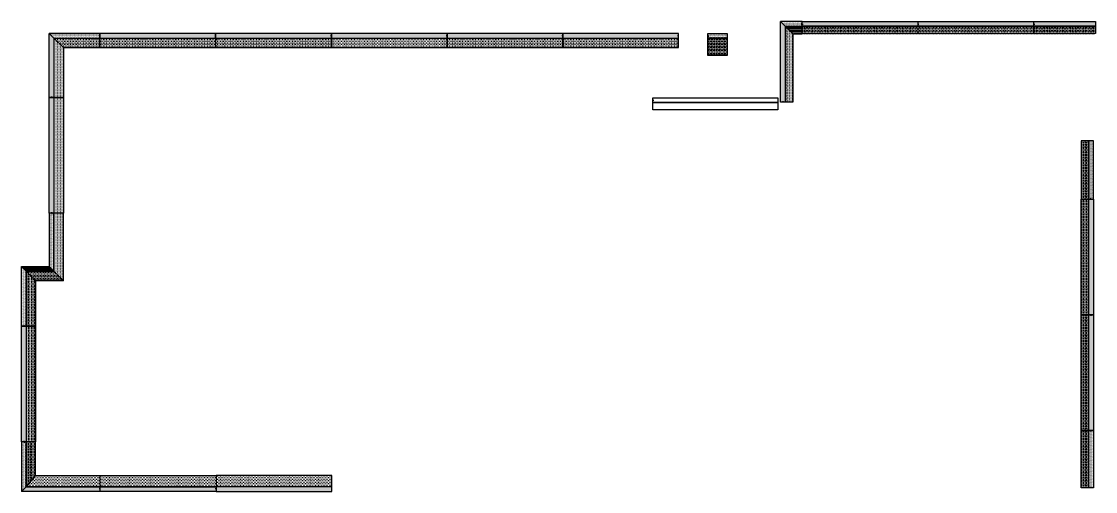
# Model space of a CAD drawing. Header units: millimetres. Extents: x 663313 to 1226001, y 1431724 to 1620898.
# Drawn here: x 685025 to 712865, y 1468232 to 1480417 of the extents above; entities that cross this region are included whole.
import ezdxf

# ---------------------------------------------------------------- set-up
doc = ezdxf.new("R2010")
doc.units = ezdxf.units.MM
doc.layers.get('Defpoints').update_dxf_attribs({"color": 140})
for name, color, linetype in [('010 - ASPG_FLASHING_HATCH_', 251, 'Continuous'), ('010 - ASPG_FLASHING_MAIN_COLOR_2', 2, 'Continuous'), ('010 - ASPG_FLASHING_MAIN_COLOR_4', 4, 'Continuous'), ('010 - ASPG_FLASHING_SUB_COLOR_1', 1, 'Continuous'), ('010 - ASPG_FLASHING_WIPEOUT_', 250, 'Continuous')]:
    doc.layers.add(name, color=color, linetype=linetype)
pattern_1 = [(0, (0, 0), (7.9375, 15.875), [0, -15.875])]
pattern_2 = [(0, (0, 0), (19.84375, 39.6875), [0, -39.6875])]

# ---------------------------------------------------------------- blocks, each defined once
blk = doc.blocks.new('*U5625')
blk.add_wipeout([(0, -52), (3000, -52), (3000, -298), (0, -298)]).dxf.layer = '010 - ASPG_FLASHING_WIPEOUT_'
at = {"layer": '010 - ASPG_FLASHING_HATCH_'}
h = blk.add_hatch(dxfattribs=at)
h.set_pattern_fill('DOTS', color=256, scale=0.5)
h.set_pattern_definition(pattern_2)
h.paths.add_polyline_path([(0, -52), (3000, -52), (3000, -298), (0, -298)])
at = {"layer": '010 - ASPG_FLASHING_MAIN_COLOR_2'}
blk.add_lwpolyline([(0, -52), (3000, -52), (3000, -298), (0, -298)], close=True, dxfattribs=at)
blk.add_wipeout([(0, 69.3), (3000, 69.3), (3000, -52), (0, -52)]).dxf.layer = '010 - ASPG_FLASHING_WIPEOUT_'
at = {"layer": '010 - ASPG_FLASHING_HATCH_'}
h = blk.add_hatch(dxfattribs=at)
h.set_pattern_fill('DOTS', color=256, scale=0.2)
h.set_pattern_definition(pattern_1)
h.paths.add_polyline_path([(0, 69.3), (3000, 69.3), (3000, -52), (0, -52)])
at = {"layer": '010 - ASPG_FLASHING_MAIN_COLOR_4'}
blk.add_lwpolyline([(0, 69.3), (3000, 69.3), (3000, -52), (0, -52)], close=True, dxfattribs=at)
at = {"layer": 'Defpoints'}
blk.add_line((0, 2), (25, 2), dxfattribs=at)
blk.add_line((0, 2), (25, 2), dxfattribs=at)
blk = doc.blocks.new('010 - ASPG_FLASING_TYPE-1')
blk.add_wipeout([(0, -54), (500, -54), (500, -502), (0, -502)]).dxf.layer = '010 - ASPG_FLASHING_WIPEOUT_'
at = {"layer": '010 - ASPG_FLASHING_HATCH_'}
h = blk.add_hatch(dxfattribs=at)
h.set_pattern_fill('DOTS', color=256, scale=0.5)
h.set_pattern_definition(pattern_2)
h.paths.add_polyline_path([(0, -54), (500, -54), (500, -502), (0, -502)])
at = {"layer": '010 - ASPG_FLASHING_MAIN_COLOR_2'}
blk.add_lwpolyline([(0, -54), (500, -54), (500, -502), (0, -502)], close=True, dxfattribs=at)
blk.add_wipeout([(0, 67.3), (500, 67.3), (500, -54), (0, -54)]).dxf.layer = '010 - ASPG_FLASHING_WIPEOUT_'
at = {"layer": '010 - ASPG_FLASHING_HATCH_'}
h = blk.add_hatch(dxfattribs=at)
h.set_pattern_fill('DOTS', color=256, scale=0.2)
h.set_pattern_definition(pattern_1)
h.paths.add_polyline_path([(0, 67.3), (500, 67.3), (500, -54), (0, -54)])
at = {"layer": '010 - ASPG_FLASHING_MAIN_COLOR_4'}
blk.add_lwpolyline([(0, 67.3), (500, 67.3), (500, -54), (0, -54)], close=True, dxfattribs=at)
at = {"layer": 'Defpoints'}
for p, q in [((0, 2), (25, 2)), ((0, 0), (25, 0))]:
    blk.add_line(p, q, dxfattribs=at)
blk = doc.blocks.new('*U5638')
blk.add_wipeout([(0, -52), (1191, -52), (944, -298), (0, -298)]).dxf.layer = '010 - ASPG_FLASHING_WIPEOUT_'
at = {"layer": '010 - ASPG_FLASHING_HATCH_'}
h = blk.add_hatch(dxfattribs=at)
h.set_pattern_fill('DOTS', color=256, scale=0.5)
h.set_pattern_definition(pattern_2)
h.paths.add_polyline_path([(0, -52), (1191, -52), (944, -298), (0, -298)])
at = {"layer": '010 - ASPG_FLASHING_MAIN_COLOR_2'}
blk.add_lwpolyline([(0, -52), (1191, -52), (944, -298), (0, -298)], close=True, dxfattribs=at)
blk.add_wipeout([(0, 69), (1312, 69), (1191, -52), (0, -52)]).dxf.layer = '010 - ASPG_FLASHING_WIPEOUT_'
at = {"layer": '010 - ASPG_FLASHING_HATCH_'}
h = blk.add_hatch(dxfattribs=at)
h.set_pattern_fill('DOTS', color=256, scale=0.2)
h.set_pattern_definition(pattern_1)
h.paths.add_polyline_path([(0, 69), (1312, 69), (1191, -52), (0, -52)])
at = {"layer": '010 - ASPG_FLASHING_MAIN_COLOR_4'}
blk.add_lwpolyline([(0, 69), (1312, 69), (1191, -52), (0, -52)], close=True, dxfattribs=at)
at = {"layer": 'Defpoints'}
blk.add_line((0, 2), (25, 2), dxfattribs=at)
blk.add_line((0, 2), (25, 2), dxfattribs=at)
blk = doc.blocks.new('*U5637')
blk.add_wipeout([(0, -52), (1538, -52), (1292, -298), (0, -298)]).dxf.layer = '010 - ASPG_FLASHING_WIPEOUT_'
at = {"layer": '010 - ASPG_FLASHING_HATCH_'}
h = blk.add_hatch(dxfattribs=at)
h.set_pattern_fill('DOTS', color=256, scale=0.5)
h.set_pattern_definition(pattern_2)
h.paths.add_polyline_path([(0, -52), (1538, -52), (1292, -298), (0, -298)])
at = {"layer": '010 - ASPG_FLASHING_MAIN_COLOR_2'}
blk.add_lwpolyline([(0, -52), (1538, -52), (1292, -298), (0, -298)], close=True, dxfattribs=at)
blk.add_wipeout([(0, 69), (1659, 69), (1538, -52), (0, -52)]).dxf.layer = '010 - ASPG_FLASHING_WIPEOUT_'
at = {"layer": '010 - ASPG_FLASHING_HATCH_'}
h = blk.add_hatch(dxfattribs=at)
h.set_pattern_fill('DOTS', color=256, scale=0.2)
h.set_pattern_definition(pattern_1)
h.paths.add_polyline_path([(0, 69), (1659, 69), (1538, -52), (0, -52)])
at = {"layer": '010 - ASPG_FLASHING_MAIN_COLOR_4'}
blk.add_lwpolyline([(0, 69), (1659, 69), (1538, -52), (0, -52)], close=True, dxfattribs=at)
at = {"layer": 'Defpoints'}
blk.add_line((0, 2), (25, 2), dxfattribs=at)
blk.add_line((0, 2), (25, 2), dxfattribs=at)
blk = doc.blocks.new('*U5636')
blk.add_wipeout([(0, -52), (3000, -52), (3000, -298), (0, -298)]).dxf.layer = '010 - ASPG_FLASHING_WIPEOUT_'
at = {"layer": '010 - ASPG_FLASHING_HATCH_'}
h = blk.add_hatch(dxfattribs=at)
h.set_pattern_fill('DOTS', color=256, scale=0.5)
h.set_pattern_definition(pattern_2)
h.paths.add_polyline_path([(0, -52), (3000, -52), (3000, -298), (0, -298)])
at = {"layer": '010 - ASPG_FLASHING_MAIN_COLOR_2'}
blk.add_lwpolyline([(0, -52), (3000, -52), (3000, -298), (0, -298)], close=True, dxfattribs=at)
blk.add_wipeout([(0, 69.3), (3000, 69.3), (3000, -52), (0, -52)]).dxf.layer = '010 - ASPG_FLASHING_WIPEOUT_'
at = {"layer": '010 - ASPG_FLASHING_HATCH_'}
h = blk.add_hatch(dxfattribs=at)
h.set_pattern_fill('DOTS', color=256, scale=0.2)
h.set_pattern_definition(pattern_1)
h.paths.add_polyline_path([(0, 69.3), (3000, 69.3), (3000, -52), (0, -52)])
at = {"layer": '010 - ASPG_FLASHING_MAIN_COLOR_4'}
blk.add_lwpolyline([(0, 69.3), (3000, 69.3), (3000, -52), (0, -52)], close=True, dxfattribs=at)
at = {"layer": 'Defpoints'}
blk.add_line((0, 2), (25, 2), dxfattribs=at)
blk.add_line((0, 2), (25, 2), dxfattribs=at)
blk = doc.blocks.new('*U5635')
blk.add_wipeout([(0, -52), (842.3, -52), (1088.3, -298), (0, -298)]).dxf.layer = '010 - ASPG_FLASHING_WIPEOUT_'
at = {"layer": '010 - ASPG_FLASHING_HATCH_'}
h = blk.add_hatch(dxfattribs=at)
h.set_pattern_fill('DOTS', color=256, scale=0.5)
h.set_pattern_definition(pattern_2)
h.paths.add_polyline_path([(0, -52), (842.3, -52), (1088.3, -298), (0, -298)])
at = {"layer": '010 - ASPG_FLASHING_MAIN_COLOR_2'}
blk.add_lwpolyline([(0, -52), (842.3, -52), (1088.3, -298), (0, -298)], close=True, dxfattribs=at)
blk.add_wipeout([(0, 69.3), (721, 69.3), (842.3, -52), (0, -52)]).dxf.layer = '010 - ASPG_FLASHING_WIPEOUT_'
at = {"layer": '010 - ASPG_FLASHING_HATCH_'}
h = blk.add_hatch(dxfattribs=at)
h.set_pattern_fill('DOTS', color=256, scale=0.2)
h.set_pattern_definition(pattern_1)
h.paths.add_polyline_path([(0, 69.3), (721, 69.3), (842.3, -52), (0, -52)])
at = {"layer": '010 - ASPG_FLASHING_MAIN_COLOR_4'}
blk.add_lwpolyline([(0, 69.3), (721, 69.3), (842.3, -52), (0, -52)], close=True, dxfattribs=at)
at = {"layer": 'Defpoints'}
blk.add_line((0, 2), (25, 2), dxfattribs=at)
blk.add_line((0, 2), (25, 2), dxfattribs=at)
blk = doc.blocks.new('*U5634')
blk.add_wipeout([(0, -52), (1508, -52), (1754, -298), (0, -298)]).dxf.layer = '010 - ASPG_FLASHING_WIPEOUT_'
at = {"layer": '010 - ASPG_FLASHING_HATCH_'}
h = blk.add_hatch(dxfattribs=at)
h.set_pattern_fill('DOTS', color=256, scale=0.5)
h.set_pattern_definition(pattern_2)
h.paths.add_polyline_path([(0, -52), (1508, -52), (1754, -298), (0, -298)])
at = {"layer": '010 - ASPG_FLASHING_MAIN_COLOR_2'}
blk.add_lwpolyline([(0, -52), (1508, -52), (1754, -298), (0, -298)], close=True, dxfattribs=at)
blk.add_wipeout([(0, 69.3), (1386.7, 69.3), (1508, -52), (0, -52)]).dxf.layer = '010 - ASPG_FLASHING_WIPEOUT_'
at = {"layer": '010 - ASPG_FLASHING_HATCH_'}
h = blk.add_hatch(dxfattribs=at)
h.set_pattern_fill('DOTS', color=256, scale=0.2)
h.set_pattern_definition(pattern_1)
h.paths.add_polyline_path([(0, 69.3), (1386.7, 69.3), (1508, -52), (0, -52)])
at = {"layer": '010 - ASPG_FLASHING_MAIN_COLOR_4'}
blk.add_lwpolyline([(0, 69.3), (1386.7, 69.3), (1508, -52), (0, -52)], close=True, dxfattribs=at)
at = {"layer": 'Defpoints'}
blk.add_line((0, 2), (25, 2), dxfattribs=at)
blk.add_line((0, 2), (25, 2), dxfattribs=at)
blk = doc.blocks.new('*U5633')
blk.add_wipeout([(0, -52), (1422, -52), (1176, -298), (0, -298)]).dxf.layer = '010 - ASPG_FLASHING_WIPEOUT_'
at = {"layer": '010 - ASPG_FLASHING_HATCH_'}
h = blk.add_hatch(dxfattribs=at)
h.set_pattern_fill('DOTS', color=256, scale=0.5)
h.set_pattern_definition(pattern_2)
h.paths.add_polyline_path([(0, -52), (1422, -52), (1176, -298), (0, -298)])
at = {"layer": '010 - ASPG_FLASHING_MAIN_COLOR_2'}
blk.add_lwpolyline([(0, -52), (1422, -52), (1176, -298), (0, -298)], close=True, dxfattribs=at)
blk.add_wipeout([(0, 69.3), (1543.3, 69.3), (1422, -52), (0, -52)]).dxf.layer = '010 - ASPG_FLASHING_WIPEOUT_'
at = {"layer": '010 - ASPG_FLASHING_HATCH_'}
h = blk.add_hatch(dxfattribs=at)
h.set_pattern_fill('DOTS', color=256, scale=0.2)
h.set_pattern_definition(pattern_1)
h.paths.add_polyline_path([(0, 69.3), (1543.3, 69.3), (1422, -52), (0, -52)])
at = {"layer": '010 - ASPG_FLASHING_MAIN_COLOR_4'}
blk.add_lwpolyline([(0, 69.3), (1543.3, 69.3), (1422, -52), (0, -52)], close=True, dxfattribs=at)
at = {"layer": 'Defpoints'}
blk.add_line((0, 2), (25, 2), dxfattribs=at)
blk.add_line((0, 2), (25, 2), dxfattribs=at)
blk = doc.blocks.new('*U5632')
blk.add_wipeout([(0, -52), (3000, -52), (3000, -298), (0, -298)]).dxf.layer = '010 - ASPG_FLASHING_WIPEOUT_'
at = {"layer": '010 - ASPG_FLASHING_HATCH_'}
h = blk.add_hatch(dxfattribs=at)
h.set_pattern_fill('DOTS', color=256, scale=0.5)
h.set_pattern_definition(pattern_2)
h.paths.add_polyline_path([(0, -52), (3000, -52), (3000, -298), (0, -298)])
at = {"layer": '010 - ASPG_FLASHING_MAIN_COLOR_2'}
blk.add_lwpolyline([(0, -52), (3000, -52), (3000, -298), (0, -298)], close=True, dxfattribs=at)
blk.add_wipeout([(0, 69.3), (3000, 69.3), (3000, -52), (0, -52)]).dxf.layer = '010 - ASPG_FLASHING_WIPEOUT_'
at = {"layer": '010 - ASPG_FLASHING_HATCH_'}
h = blk.add_hatch(dxfattribs=at)
h.set_pattern_fill('DOTS', color=256, scale=0.2)
h.set_pattern_definition(pattern_1)
h.paths.add_polyline_path([(0, 69.3), (3000, 69.3), (3000, -52), (0, -52)])
at = {"layer": '010 - ASPG_FLASHING_MAIN_COLOR_4'}
blk.add_lwpolyline([(0, 69.3), (3000, 69.3), (3000, -52), (0, -52)], close=True, dxfattribs=at)
at = {"layer": 'Defpoints'}
blk.add_line((0, 2), (25, 2), dxfattribs=at)
blk.add_line((0, 2), (25, 2), dxfattribs=at)
blk = doc.blocks.new('*U5631')
blk.add_wipeout([(0, -52), (1921, -52), (1674, -348), (0, -348)]).dxf.layer = '010 - ASPG_FLASHING_WIPEOUT_'
at = {"layer": '010 - ASPG_FLASHING_HATCH_'}
h = blk.add_hatch(dxfattribs=at)
h.set_pattern_fill('DOTS', color=256, scale=0.5)
h.set_pattern_definition(pattern_2)
h.paths.add_polyline_path([(0, -52), (1921, -52), (1674, -348), (0, -348)])
at = {"layer": '010 - ASPG_FLASHING_MAIN_COLOR_2'}
blk.add_lwpolyline([(0, -52), (1921, -52), (1674, -348), (0, -348)], close=True, dxfattribs=at)
blk.add_wipeout([(0, 69), (2042, 69), (1921, -52), (0, -52)]).dxf.layer = '010 - ASPG_FLASHING_WIPEOUT_'
at = {"layer": '010 - ASPG_FLASHING_HATCH_'}
h = blk.add_hatch(dxfattribs=at)
h.set_pattern_fill('DOTS', color=256, scale=0.2)
h.set_pattern_definition(pattern_1)
h.paths.add_polyline_path([(0, 69), (2042, 69), (1921, -52), (0, -52)])
at = {"layer": '010 - ASPG_FLASHING_MAIN_COLOR_4'}
blk.add_lwpolyline([(0, 69), (2042, 69), (1921, -52), (0, -52)], close=True, dxfattribs=at)
at = {"layer": 'Defpoints'}
blk.add_line((0, 2), (25, 2), dxfattribs=at)
blk.add_line((0, 2), (25, 2), dxfattribs=at)
blk = doc.blocks.new('*U5621')
blk.add_wipeout([(0, -54), (3000, -54), (3000, -350), (0, -350)]).dxf.layer = '010 - ASPG_FLASHING_WIPEOUT_'
at = {"layer": '010 - ASPG_FLASHING_HATCH_'}
h = blk.add_hatch(dxfattribs=at)
h.set_pattern_fill('DOTS', color=256, scale=0.5)
h.set_pattern_definition(pattern_2)
h.paths.add_polyline_path([(0, -54), (3000, -54), (3000, -350), (0, -350)])
at = {"layer": '010 - ASPG_FLASHING_MAIN_COLOR_2'}
blk.add_lwpolyline([(0, -54), (3000, -54), (3000, -350), (0, -350)], close=True, dxfattribs=at)
blk.add_wipeout([(0, 67.3), (3000, 67.3), (3000, -54), (0, -54)]).dxf.layer = '010 - ASPG_FLASHING_WIPEOUT_'
at = {"layer": '010 - ASPG_FLASHING_HATCH_'}
h = blk.add_hatch(dxfattribs=at)
h.set_pattern_fill('DOTS', color=256, scale=0.2)
h.set_pattern_definition(pattern_1)
h.paths.add_polyline_path([(0, 67.3), (3000, 67.3), (3000, -54), (0, -54)])
at = {"layer": '010 - ASPG_FLASHING_MAIN_COLOR_4'}
blk.add_lwpolyline([(0, 67.3), (3000, 67.3), (3000, -54), (0, -54)], close=True, dxfattribs=at)
at = {"layer": 'Defpoints'}
for p, q in [((0, 2), (25, 2)), ((0, 0), (25, 0))]:
    blk.add_line(p, q, dxfattribs=at)
blk = doc.blocks.new('*U5630')
blk.add_wipeout([(0, -52), (1166, -52), (870, -297), (0, -298)]).dxf.layer = '010 - ASPG_FLASHING_WIPEOUT_'
at = {"layer": '010 - ASPG_FLASHING_HATCH_'}
h = blk.add_hatch(dxfattribs=at)
h.set_pattern_fill('DOTS', color=256, scale=0.5)
h.set_pattern_definition(pattern_2)
h.paths.add_polyline_path([(0, -52), (1166, -52), (870, -297), (0, -298)])
at = {"layer": '010 - ASPG_FLASHING_MAIN_COLOR_2'}
blk.add_lwpolyline([(0, -52), (1166, -52), (870, -297), (0, -298)], close=True, dxfattribs=at)
blk.add_wipeout([(0, 69), (1287, 69), (1166, -52), (0, -52)]).dxf.layer = '010 - ASPG_FLASHING_WIPEOUT_'
at = {"layer": '010 - ASPG_FLASHING_HATCH_'}
h = blk.add_hatch(dxfattribs=at)
h.set_pattern_fill('DOTS', color=256, scale=0.2)
h.set_pattern_definition(pattern_1)
h.paths.add_polyline_path([(0, 69), (1287, 69), (1166, -52), (0, -52)])
at = {"layer": '010 - ASPG_FLASHING_MAIN_COLOR_4'}
blk.add_lwpolyline([(0, 69), (1287, 69), (1166, -52), (0, -52)], close=True, dxfattribs=at)
at = {"layer": 'Defpoints'}
blk.add_line((0, 2), (25, 2), dxfattribs=at)
blk.add_line((0, 2), (25, 2), dxfattribs=at)
blk = doc.blocks.new('*U5629')
blk.add_wipeout([(0, -52), (443, -52), (247, -248), (0, -248)]).dxf.layer = '010 - ASPG_FLASHING_WIPEOUT_'
at = {"layer": '010 - ASPG_FLASHING_HATCH_'}
h = blk.add_hatch(dxfattribs=at)
h.set_pattern_fill('DOTS', color=256, scale=0.5)
h.set_pattern_definition(pattern_2)
h.paths.add_polyline_path([(0, -52), (443, -52), (247, -248), (0, -248)])
at = {"layer": '010 - ASPG_FLASHING_MAIN_COLOR_2'}
blk.add_lwpolyline([(0, -52), (443, -52), (247, -248), (0, -248)], close=True, dxfattribs=at)
blk.add_wipeout([(0, 69.3), (564.3, 69.3), (443, -52), (0, -52)]).dxf.layer = '010 - ASPG_FLASHING_WIPEOUT_'
at = {"layer": '010 - ASPG_FLASHING_HATCH_'}
h = blk.add_hatch(dxfattribs=at)
h.set_pattern_fill('DOTS', color=256, scale=0.2)
h.set_pattern_definition(pattern_1)
h.paths.add_polyline_path([(0, 69.3), (564.3, 69.3), (443, -52), (0, -52)])
at = {"layer": '010 - ASPG_FLASHING_MAIN_COLOR_4'}
blk.add_lwpolyline([(0, 69.3), (564.3, 69.3), (443, -52), (0, -52)], close=True, dxfattribs=at)
at = {"layer": 'Defpoints'}
blk.add_line((0, 2), (25, 2), dxfattribs=at)
blk.add_line((0, 2), (25, 2), dxfattribs=at)
blk = doc.blocks.new('*U5628')
blk.add_wipeout([(0, -52), (1972, -52), (1776, -248), (0, -248)]).dxf.layer = '010 - ASPG_FLASHING_WIPEOUT_'
at = {"layer": '010 - ASPG_FLASHING_HATCH_'}
h = blk.add_hatch(dxfattribs=at)
h.set_pattern_fill('DOTS', color=256, scale=0.5)
h.set_pattern_definition(pattern_2)
h.paths.add_polyline_path([(0, -52), (1972, -52), (1776, -248), (0, -248)])
at = {"layer": '010 - ASPG_FLASHING_MAIN_COLOR_2'}
blk.add_lwpolyline([(0, -52), (1972, -52), (1776, -248), (0, -248)], close=True, dxfattribs=at)
blk.add_wipeout([(0, 69), (2093, 69), (1972, -52), (0, -52)]).dxf.layer = '010 - ASPG_FLASHING_WIPEOUT_'
at = {"layer": '010 - ASPG_FLASHING_HATCH_'}
h = blk.add_hatch(dxfattribs=at)
h.set_pattern_fill('DOTS', color=256, scale=0.2)
h.set_pattern_definition(pattern_1)
h.paths.add_polyline_path([(0, 69), (2093, 69), (1972, -52), (0, -52)])
at = {"layer": '010 - ASPG_FLASHING_MAIN_COLOR_4'}
blk.add_lwpolyline([(0, 69), (2093, 69), (1972, -52), (0, -52)], close=True, dxfattribs=at)
at = {"layer": 'Defpoints'}
blk.add_line((0, 2), (25, 2), dxfattribs=at)
blk.add_line((0, 2), (25, 2), dxfattribs=at)
blk = doc.blocks.new('*U5627')
blk.add_wipeout([(0, -52), (3000, -50), (3000, -246), (0, -248)]).dxf.layer = '010 - ASPG_FLASHING_WIPEOUT_'
at = {"layer": '010 - ASPG_FLASHING_HATCH_'}
h = blk.add_hatch(dxfattribs=at)
h.set_pattern_fill('DOTS', color=256, scale=0.5)
h.set_pattern_definition(pattern_2)
h.paths.add_polyline_path([(0, -52), (3000, -50), (3000, -246), (0, -248)])
at = {"layer": '010 - ASPG_FLASHING_MAIN_COLOR_2'}
blk.add_lwpolyline([(0, -52), (3000, -50), (3000, -246), (0, -248)], close=True, dxfattribs=at)
blk.add_wipeout([(0, 69.3), (3000, 69.3), (3000, -50), (0, -52)]).dxf.layer = '010 - ASPG_FLASHING_WIPEOUT_'
at = {"layer": '010 - ASPG_FLASHING_HATCH_'}
h = blk.add_hatch(dxfattribs=at)
h.set_pattern_fill('DOTS', color=256, scale=0.2)
h.set_pattern_definition(pattern_1)
h.paths.add_polyline_path([(0, 69.3), (3000, 69.3), (3000, -50), (0, -52)])
at = {"layer": '010 - ASPG_FLASHING_MAIN_COLOR_4'}
blk.add_lwpolyline([(0, 69.3), (3000, 69.3), (3000, -50), (0, -52)], close=True, dxfattribs=at)
at = {"layer": 'Defpoints'}
blk.add_line((0, 2), (25, 2), dxfattribs=at)
blk.add_line((0, 2), (25, 2), dxfattribs=at)
blk = doc.blocks.new('*U5626')
blk.add_wipeout([(0, -52), (1601, -50), (1601, -246), (0, -248)]).dxf.layer = '010 - ASPG_FLASHING_WIPEOUT_'
at = {"layer": '010 - ASPG_FLASHING_HATCH_'}
h = blk.add_hatch(dxfattribs=at)
h.set_pattern_fill('DOTS', color=256, scale=0.5)
h.set_pattern_definition(pattern_2)
h.paths.add_polyline_path([(0, -52), (1601, -50), (1601, -246), (0, -248)])
at = {"layer": '010 - ASPG_FLASHING_MAIN_COLOR_2'}
blk.add_lwpolyline([(0, -52), (1601, -50), (1601, -246), (0, -248)], close=True, dxfattribs=at)
blk.add_wipeout([(0, 69.3), (1601, 69.3), (1601, -50), (0, -52)]).dxf.layer = '010 - ASPG_FLASHING_WIPEOUT_'
at = {"layer": '010 - ASPG_FLASHING_HATCH_'}
h = blk.add_hatch(dxfattribs=at)
h.set_pattern_fill('DOTS', color=256, scale=0.2)
h.set_pattern_definition(pattern_1)
h.paths.add_polyline_path([(0, 69.3), (1601, 69.3), (1601, -50), (0, -52)])
at = {"layer": '010 - ASPG_FLASHING_MAIN_COLOR_4'}
blk.add_lwpolyline([(0, 69.3), (1601, 69.3), (1601, -50), (0, -52)], close=True, dxfattribs=at)
at = {"layer": 'Defpoints'}
blk.add_line((0, 2), (25, 2), dxfattribs=at)
blk.add_line((0, 2), (25, 2), dxfattribs=at)
blk = doc.blocks.new('*U5577')
blk.add_wipeout([(0, -52), (3234, -52), (3234, -248), (0, -248)]).dxf.layer = '010 - ASPG_FLASHING_WIPEOUT_'
at = {"layer": '010 - ASPG_FLASHING_SUB_COLOR_1'}
blk.add_lwpolyline([(0, -52), (3234, -52), (3234, -248), (0, -248)], close=True, dxfattribs=at)
blk.add_wipeout([(0, 69.3), (3234, 69.3), (3234, -52), (0, -52)]).dxf.layer = '010 - ASPG_FLASHING_WIPEOUT_'
blk.add_lwpolyline([(0, 69.3), (3234, 69.3), (3234, -52), (0, -52)], close=True, dxfattribs=at)
at = {"layer": 'Defpoints'}
blk.add_line((0, 2), (25, 2), dxfattribs=at)
blk.add_line((0, 2), (25, 2), dxfattribs=at)
blk = doc.blocks.new('*U5624')
blk.add_wipeout([(0, -52), (3000, -52), (3000, -248), (0, -248)]).dxf.layer = '010 - ASPG_FLASHING_WIPEOUT_'
at = {"layer": '010 - ASPG_FLASHING_HATCH_'}
h = blk.add_hatch(dxfattribs=at)
h.set_pattern_fill('DOTS', color=256, scale=0.5)
h.set_pattern_definition(pattern_2)
h.paths.add_polyline_path([(0, -52), (3000, -52), (3000, -248), (0, -248)])
at = {"layer": '010 - ASPG_FLASHING_MAIN_COLOR_2'}
blk.add_lwpolyline([(0, -52), (3000, -52), (3000, -248), (0, -248)], close=True, dxfattribs=at)
blk.add_wipeout([(0, 69.3), (3000, 69.3), (3000, -52), (0, -52)]).dxf.layer = '010 - ASPG_FLASHING_WIPEOUT_'
at = {"layer": '010 - ASPG_FLASHING_HATCH_'}
h = blk.add_hatch(dxfattribs=at)
h.set_pattern_fill('DOTS', color=256, scale=0.2)
h.set_pattern_definition(pattern_1)
h.paths.add_polyline_path([(0, 69.3), (3000, 69.3), (3000, -52), (0, -52)])
at = {"layer": '010 - ASPG_FLASHING_MAIN_COLOR_4'}
blk.add_lwpolyline([(0, 69.3), (3000, 69.3), (3000, -52), (0, -52)], close=True, dxfattribs=at)
at = {"layer": 'Defpoints'}
blk.add_line((0, 2), (25, 2), dxfattribs=at)
blk.add_line((0, 2), (25, 2), dxfattribs=at)
blk = doc.blocks.new('*U5623')
blk.add_wipeout([(0, -52), (1510, -52), (1510, -248), (0, -248)]).dxf.layer = '010 - ASPG_FLASHING_WIPEOUT_'
at = {"layer": '010 - ASPG_FLASHING_HATCH_'}
h = blk.add_hatch(dxfattribs=at)
h.set_pattern_fill('DOTS', color=256, scale=0.5)
h.set_pattern_definition(pattern_2)
h.paths.add_polyline_path([(0, -52), (1510, -52), (1510, -248), (0, -248)])
at = {"layer": '010 - ASPG_FLASHING_MAIN_COLOR_2'}
blk.add_lwpolyline([(0, -52), (1510, -52), (1510, -248), (0, -248)], close=True, dxfattribs=at)
blk.add_wipeout([(0, 69.3), (1510, 69.3), (1510, -52), (0, -52)]).dxf.layer = '010 - ASPG_FLASHING_WIPEOUT_'
at = {"layer": '010 - ASPG_FLASHING_HATCH_'}
h = blk.add_hatch(dxfattribs=at)
h.set_pattern_fill('DOTS', color=256, scale=0.2)
h.set_pattern_definition(pattern_1)
h.paths.add_polyline_path([(0, 69.3), (1510, 69.3), (1510, -52), (0, -52)])
at = {"layer": '010 - ASPG_FLASHING_MAIN_COLOR_4'}
blk.add_lwpolyline([(0, 69.3), (1510, 69.3), (1510, -52), (0, -52)], close=True, dxfattribs=at)
at = {"layer": 'Defpoints'}
blk.add_line((0, 2), (25, 2), dxfattribs=at)
blk.add_line((0, 2), (25, 2), dxfattribs=at)
blk = doc.blocks.new('*U5622')
blk.add_wipeout([(0, -52), (1490, -52), (1490, -248), (0, -248)]).dxf.layer = '010 - ASPG_FLASHING_WIPEOUT_'
at = {"layer": '010 - ASPG_FLASHING_HATCH_'}
h = blk.add_hatch(dxfattribs=at)
h.set_pattern_fill('DOTS', color=256, scale=0.5)
h.set_pattern_definition(pattern_2)
h.paths.add_polyline_path([(0, -52), (1490, -52), (1490, -248), (0, -248)])
at = {"layer": '010 - ASPG_FLASHING_MAIN_COLOR_2'}
blk.add_lwpolyline([(0, -52), (1490, -52), (1490, -248), (0, -248)], close=True, dxfattribs=at)
blk.add_wipeout([(0, 69.3), (1490, 69.3), (1490, -52), (0, -52)]).dxf.layer = '010 - ASPG_FLASHING_WIPEOUT_'
at = {"layer": '010 - ASPG_FLASHING_HATCH_'}
h = blk.add_hatch(dxfattribs=at)
h.set_pattern_fill('DOTS', color=256, scale=0.2)
h.set_pattern_definition(pattern_1)
h.paths.add_polyline_path([(0, 69.3), (1490, 69.3), (1490, -52), (0, -52)])
at = {"layer": '010 - ASPG_FLASHING_MAIN_COLOR_4'}
blk.add_lwpolyline([(0, 69.3), (1490, 69.3), (1490, -52), (0, -52)], close=True, dxfattribs=at)
at = {"layer": 'Defpoints'}
blk.add_line((0, 2), (25, 2), dxfattribs=at)
blk.add_line((0, 2), (25, 2), dxfattribs=at)

msp = doc.modelspace()

# ---------------------------------------------------------------- block references
at = {"xscale": -1}
for name, p in [('*U5629', (705263.7942, 1480347.7565)), ('*U5625', (690058.7942, 1480039.7565)), ('*U5625', (696058.7942, 1480039.7565))]:
    msp.add_blockref(name, p, dxfattribs=at)
for name, p in [('010 - ASPG_FLASING_TYPE-1', (702820.185, 1480039.7565)), ('*U5635', (685025.4942, 1473993.7565))]:
    msp.add_blockref(name, p)
for name, p, rotation in [('*U5624', (712739.7942, 1472814.7538), 270), ('*U5631', (687067.7942, 1468301.7565), 180)]:
    msp.add_blockref(name, p, dxfattribs=dict(rotation=rotation))

# ---------------------------------------------------------------- next in the draw order: block references
for name, p, rotation in [('*U5628', (704768.7942, 1478324.1716), 90), ('*U5624', (712739.7942, 1475814.7538), 270), ('*U5633', (685094.7942, 1472519.7565), 90), ('*U5622', (712739.7942, 1469814.7538), 270), ('*U5621', (690067.7942, 1468301.7565), 180)]:
    msp.add_blockref(name, p, dxfattribs=dict(rotation=rotation))
msp.add_blockref('*U5627', (705263.7942, 1480347.7565))
for name, p in [('*U5638', (687058.7942, 1480039.7565)), ('*U5625', (693058.7942, 1480039.7565)), ('*U5625', (699058.7942, 1480039.7565))]:
    msp.add_blockref(name, p, dxfattribs=at)

# ---------------------------------------------------------------- next in the draw order: block references
for name, p in [('*U5627', (708263.7942, 1480347.7565)), ('*U5577', (701393.7942, 1478372.7565))]:
    msp.add_blockref(name, p)
at = {"rotation": 90}
for name, p in [('*U5637', (685815.7942, 1478449.7565)), ('*U5632', (685094.7942, 1469519.7565))]:
    msp.add_blockref(name, p, dxfattribs=at)
at = {"xscale": -1}
msp.add_blockref('*U5625', (702058.7942, 1480039.7565), dxfattribs=at)
for name, p, rotation in [('*U5623', (712739.7942, 1475814.7538), 270), ('*U5621', (690067.7942, 1468301.7565), 180)]:
    msp.add_blockref(name, p, dxfattribs=dict(at, rotation=rotation))

# ---------------------------------------------------------------- next in the draw order: block references
msp.add_blockref('*U5626', (711263.7942, 1480347.7565))
at = {"rotation": 90}
msp.add_blockref('*U5636', (685815.7942, 1475449.7565), dxfattribs=at)
at = {"xscale": -1, "rotation": 90}
msp.add_blockref('*U5630', (685094.7942, 1469519.7565), dxfattribs=at)

# ---------------------------------------------------------------- next in the draw order: block references
msp.add_blockref('*U5634', (685815.7942, 1475449.7565), dxfattribs=at)

doc.saveas('drawing.dxf')
